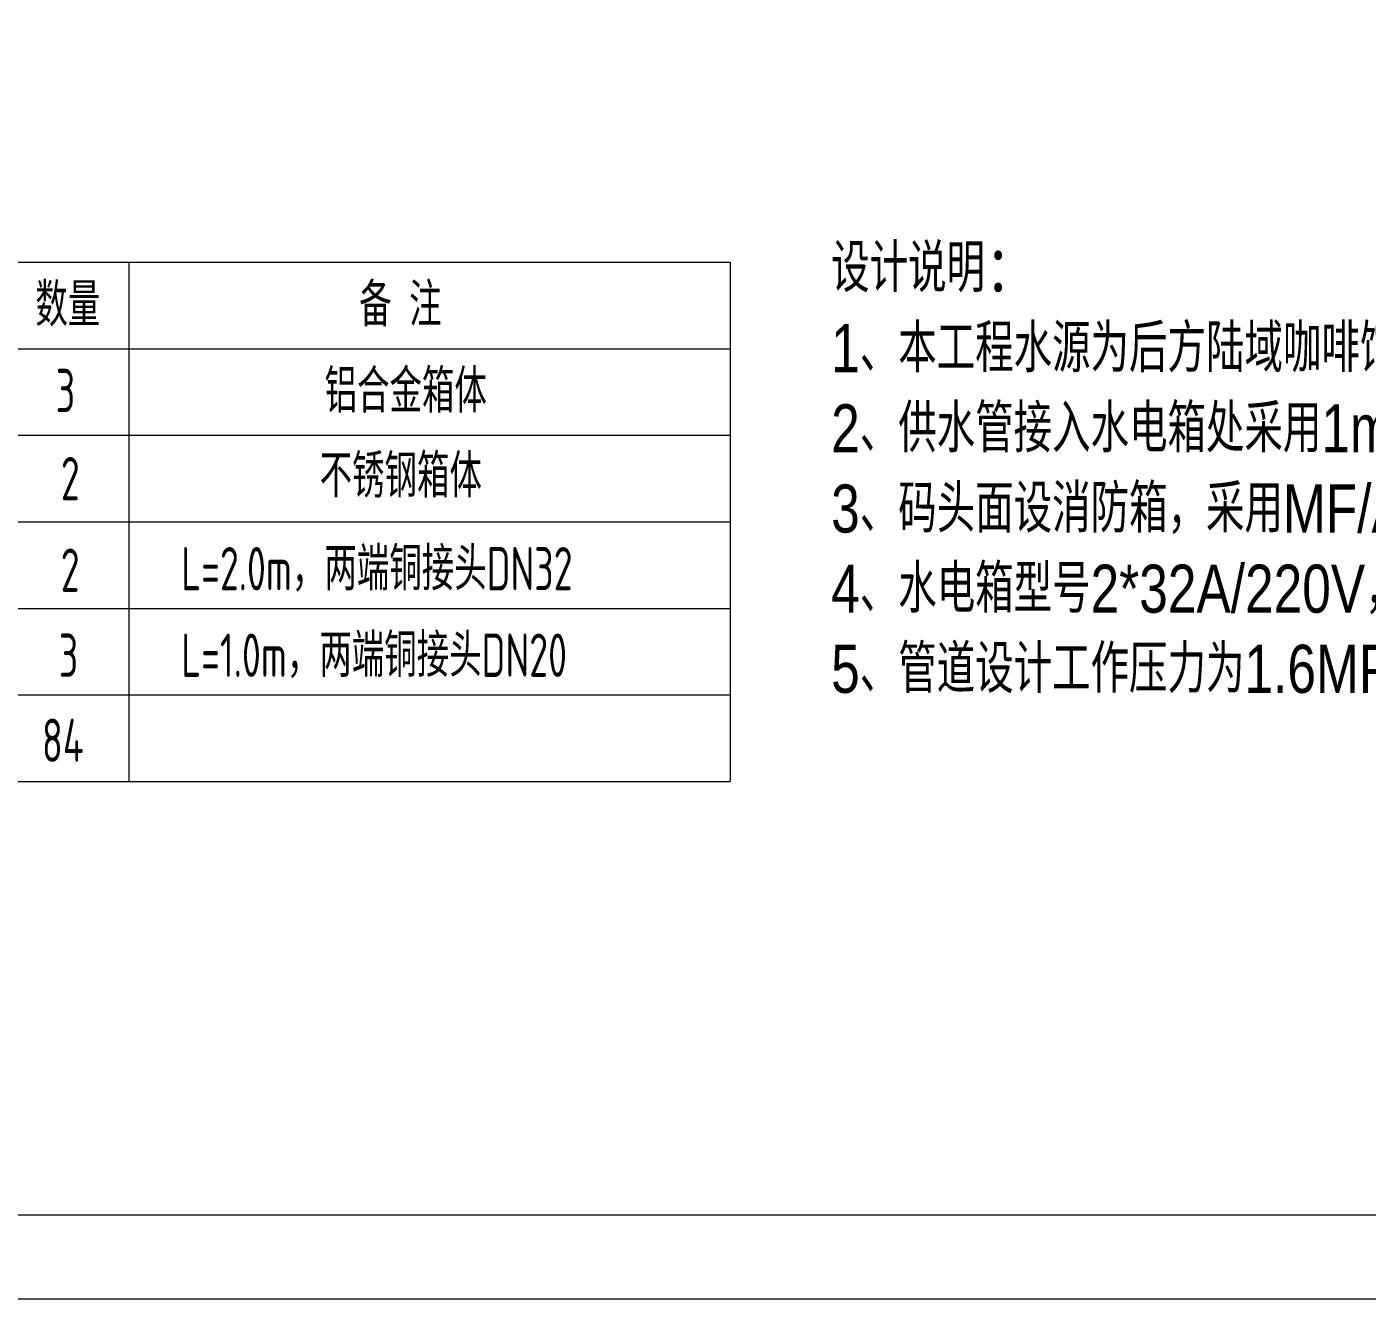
# Model space of a CAD drawing. Header units: millimetres. Extents: x 4 to 2106212, y -117026 to 198097.
# Drawn here: x 916667 to 944542, y -117026 to -90567 of the extents above; entities that cross this region are included whole.
import ezdxf

# ---------------------------------------------------------------- set-up
doc = ezdxf.new("R2010")
doc.units = ezdxf.units.MM
doc.layers.add('图框', color=7, linetype='Continuous', lineweight=13)
doc.layers.add('文本', color=3, linetype='Continuous', lineweight=13)
doc.styles.add('hztxt', font='ros1.shx', dxfattribs={"width": 0.8, "bigfont": 'hztxt.shx'})

# ---------------------------------------------------------------- blocks, each defined once
blk = doc.blocks.new('GW-TK')
at = {"layer": '图框'}
for points in [[(927183.552, 464715.013), (927603.549, 464715.013), (927603.549, 464418.01), (927183.552, 464418.01)], [(927188.552, 464710.013), (927598.549, 464710.013), (927598.549, 464423.011), (927188.552, 464423.011)]]:
    blk.add_lwpolyline(points, close=True, dxfattribs=at)

msp = doc.modelspace()

# ---------------------------------------------------------------- linework, layer by layer
at = {"layer": '文本'}
for p, q in [((892791.8063, -95460.3252, 0), (931291.8063, -95460.3252, 0)), ((918791.8063, -95460.3252, 0), (918791.8063, -106260.3252, 0)), ((931291.8063, -95460.3252, 0), (931291.8063, -106260.3252, 0)), ((892791.8063, -97260.3252, 0), (931291.8063, -97260.3252, 0)), ((892791.8063, -99060.3252, 0), (931291.8063, -99060.3252, 0)), ((892791.8063, -100860.3252, 0), (931291.8063, -100860.3252, 0)), ((902791.8063, -102660.3252, 0), (931291.8063, -102660.3252, 0)), ((892791.8063, -104460.3252, 0), (931291.8063, -104460.3252, 0)), ((892791.8063, -106260.3252, 0), (931291.8063, -106260.3252, 0))]:
    msp.add_line(p, q, dxfattribs=at)

# ---------------------------------------------------------------- block references
at = {"xscale": 350, "yscale": 350, "zscale": 350}
msp.add_blockref('GW-TK', (-323626990.9057, -162663329.3938), dxfattribs=at)

# ---------------------------------------------------------------- texts
at = {"layer": '文本', "style": 'hztxt', "width": 0.75}
for s, p in [('数量', (916844.8789, -96796.6083, 0)), ('备 注', (923578.6695, -96796.6083, 0)), ('3', (917268.6267, -98580.3411, 0)), ('铝合金箱体', (922860.0227, -98591.336, 0)), ('2', (917374.2368, -100412.5781, 0)), ('不锈钢箱体', (922756.7616, -100355.4807, 0)), ('2', (917372.3993, -102316.8168, 0)), ('L=2.0m，两端铜接头DN32 ', (919877.9968, -102284.5799, 0)), ('L=1.0m，两端铜接头DN20 ', (919877.9968, -104084.5799, 0)), ('3', (917331.949, -104085.6604, 0)), ('84', (916981.6083, -105853.9488, 0))]:
    msp.add_text(s, height=900, dxfattribs=at).set_placement(p)
at = {"layer": '文本', "color": 7, "insert": (933394.2948, -91748.5114, 0), "char_height": 1000, "width": 46554.284816, "attachment_point": 1, "style": 'hztxt'}
msp.add_mtext('{\\C256;\\P\\A1;\\C7;\\P设计说明\\fSimSun|b0|i0|c134|p2;：\\A0;\\Fhztxt_e,hztxt|c134;\\C256;\\P1、本工程水源为后方陆域咖啡馆现有给水管道，并由甲方单位负责提供。\\P2、供水管接入水电箱处采用1m长DN20橡胶软管进行连接。\\P3、码头面设消防箱，采用MF/ABC4型干粉灭火器,置于灭火器箱内，放在位置明显和便于取用的地方。\\P4、水电箱型号2*32A/220V，水电箱设置双边插座，浮桥两侧均设置水电槽盖板。\\P5、管道设计工作压力为1.6MPa。管道安装完毕后,应进行水压试验，水压试验压力为1.0MPa,不得将气压试验代替水压试验。}', dxfattribs=at)

doc.saveas('drawing.dxf')
